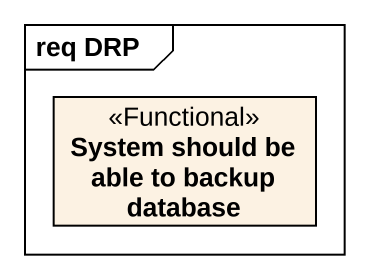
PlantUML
@startuml
mainframe req DRP
hide circle
hide empty members
class "System should be able to backup database" as System_should_be_able_to <<Functional>>
@enduml
